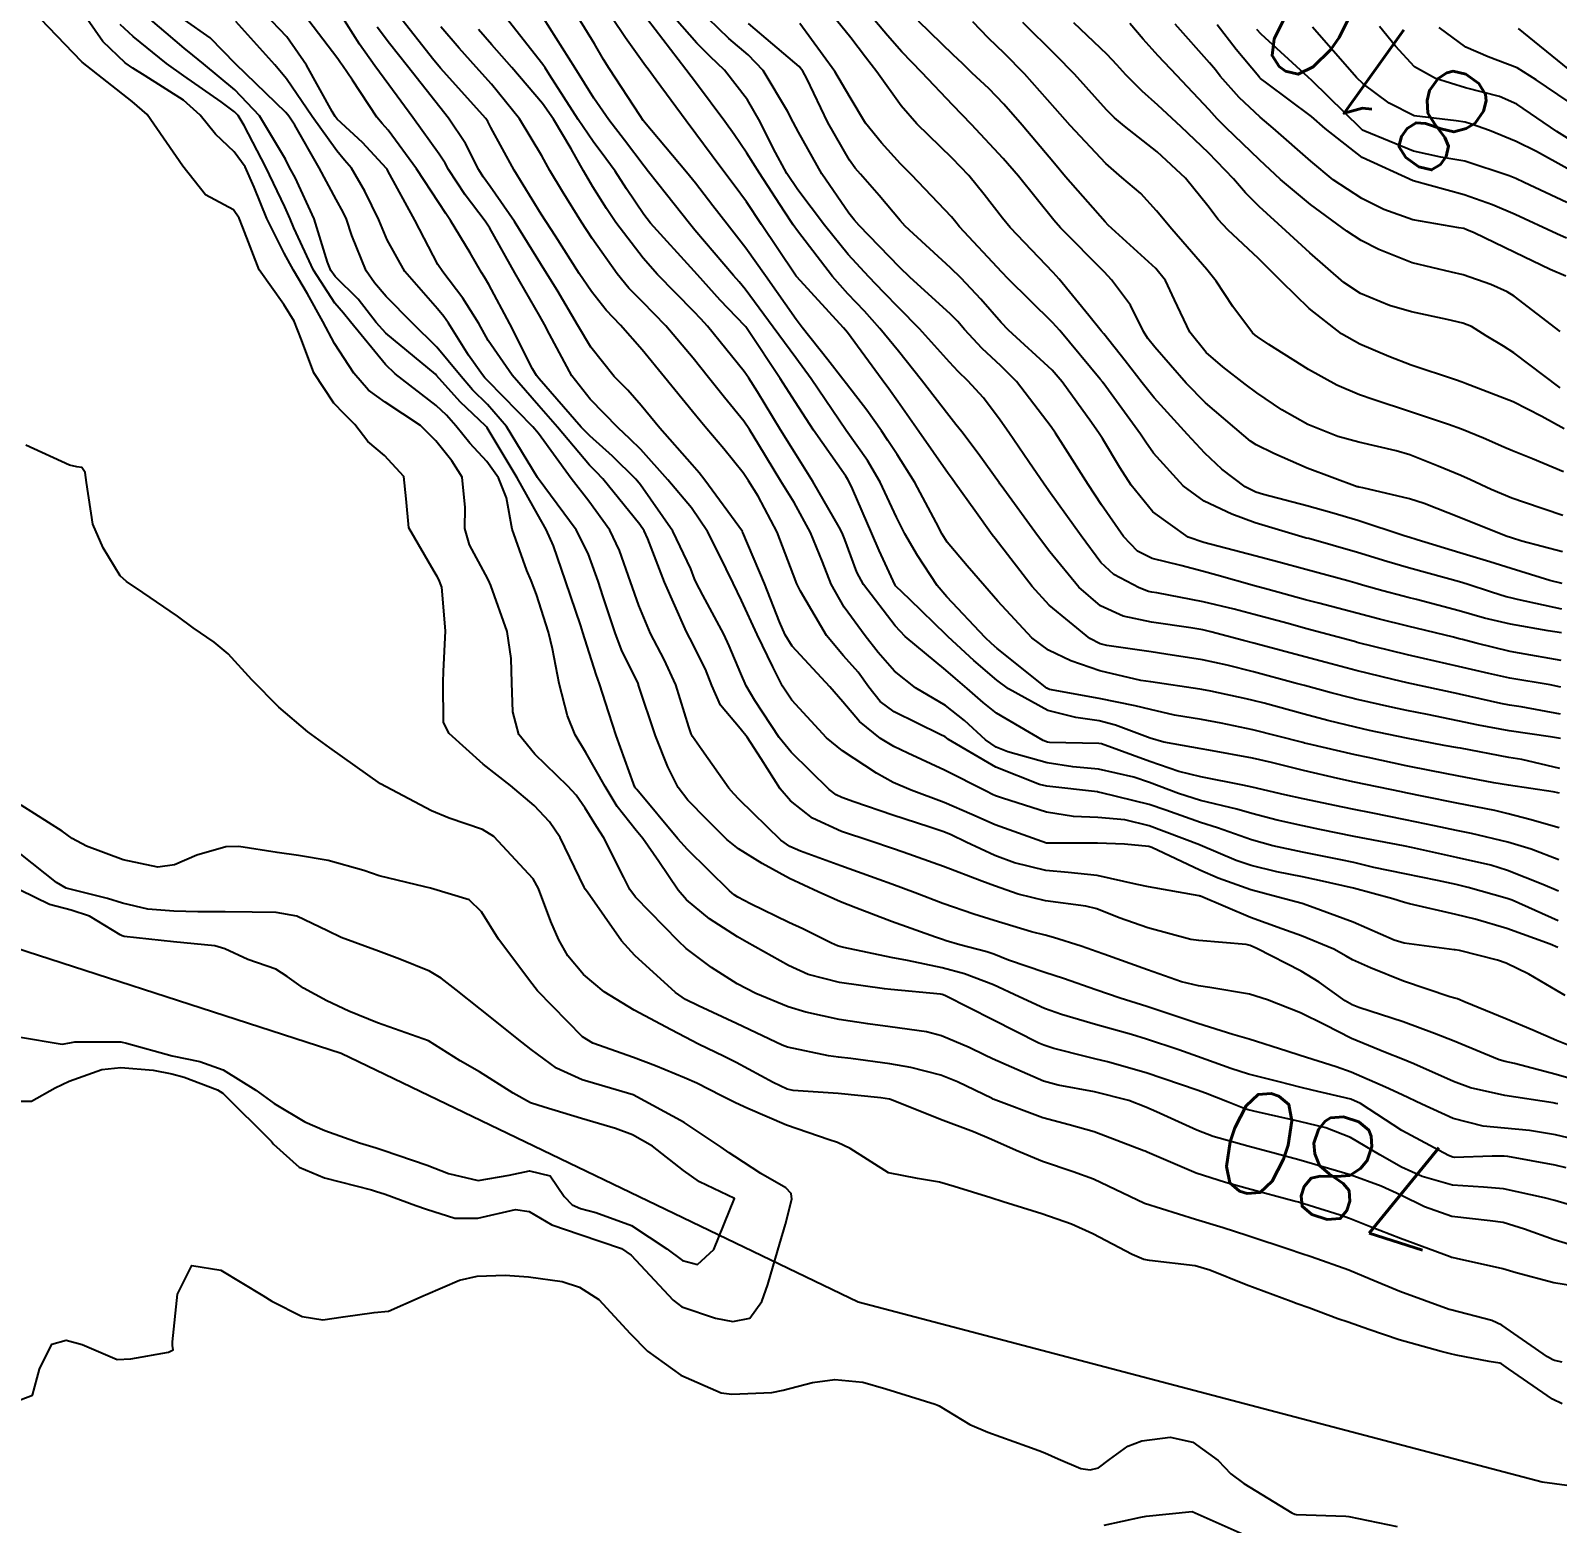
# Model space of a CAD drawing. Header units: metres. Extents: x 307586 to 320046, y 7427249 to 7434250.
# Drawn here: x 319261.7 to 319321.3, y 7429033.7 to 7429091.9 of the extents above; entities that cross this region are included whole.
import ezdxf
from ezdxf.enums import TextEntityAlignment as Align

# ---------------------------------------------------------------- set-up
doc = ezdxf.new("R2010")
doc.units = ezdxf.units.M
doc.header["$MEASUREMENT"] = 0
for name, color, linetype in [('Cotas', 45, 'Continuous'), ('Curvas de Nivel 1m', 11, 'Continuous'), ('Curvas de Nivel 5m', 15, 'Continuous'), ('Hidrografia', 140, 'Continuous')]:
    doc.layers.add(name, color=color, linetype=linetype)
doc.styles.add('Style-STANDARD', font='STANDARD.shx')

msp = doc.modelspace()

# ---------------------------------------------------------------- linework, layer by layer
at = {"layer": 'Curvas de Nivel 1m', "flags": 128}
for points, elevation in [([(319322.197, 7429042.894), (319321.139, 7429043.063), (319319.675, 7429043.455), (319319.147, 7429043.602), (319317.344, 7429044.017), (319317.181, 7429044.048), (319317.153, 7429044.054), (319317.1, 7429044.074), (319315.16, 7429044.785), (319313.955, 7429045.262), (319313.168, 7429045.574), (319312.807, 7429045.703), (319311.6, 7429046.084), (319311.175, 7429046.205), (319311.016, 7429046.251), (319309.182, 7429046.747), (319308.328, 7429046.981), (319307.191, 7429047.344), (319305.277, 7429048.159), (319305.203, 7429048.194), (319305.15, 7429048.214), (319303.211, 7429048.952), (319302.238, 7429049.224), (319301.212, 7429049.499), (319299.266, 7429050.23), (319299.223, 7429050.247), (319297.882, 7429050.903), (319297.232, 7429051.156), (319296.052, 7429051.455), (319295.236, 7429051.608), (319293.717, 7429051.816), (319293.239, 7429051.86), (319292.844, 7429051.911), (319291.242, 7429052.257), (319291.038, 7429052.332), (319289.255, 7429053.171), (319287.772, 7429053.866), (319287.269, 7429054.117), (319286.878, 7429054.384), (319285.287, 7429055.835), (319284.763, 7429056.405), (319283.437, 7429058.294), (319283.357, 7429058.42), (319283.314, 7429058.495), (319282.379, 7429060.434), (319281.954, 7429061.049), (319281.355, 7429061.682), (319280.444, 7429062.459), (319279.375, 7429063.294), (319278.041, 7429064.49), (319277.826, 7429064.923), (319277.814, 7429066.494), (319277.83, 7429066.907), (319277.9, 7429068.493), (319277.763, 7429070.191), (319277.637, 7429070.497), (319277.579, 7429070.614), (319277.466, 7429070.803), (319276.475, 7429072.51), (319276.367, 7429073.644), (319276.275, 7429074.512), (319275.521, 7429075.326), (319274.875, 7429075.879), (319274.369, 7429076.537), (319273.952, 7429076.959), (319273.541, 7429077.377), (319272.77, 7429078.558), (319272.288, 7429079.847), (319271.999, 7429080.566), (319271.589, 7429081.218), (319270.629, 7429082.58), (319269.991, 7429084.223), (319269.856, 7429084.588), (319269.636, 7429084.912), (319268.533, 7429085.498), (319267.653, 7429086.62), (319266.269, 7429088.634), (319265.68, 7429089.138), (319263.731, 7429090.67), (319263.719, 7429090.686), (319263.703, 7429090.7), (319261.79, 7429092.689)], 779), ([(319321.617, 7429047.543), (319321.198, 7429047.646), (319319.349, 7429047.989), (319319.203, 7429048.003), (319318.736, 7429047.997), (319317.27, 7429047.951), (319317.202, 7429047.958), (319317.03, 7429048.022), (319315.213, 7429049.008), (319313.602, 7429050.056), (319313.225, 7429050.221), (319311.718, 7429050.573), (319311.229, 7429050.695), (319310.423, 7429050.907), (319309.234, 7429051.199), (319308.536, 7429051.421), (319307.24, 7429051.889), (319306.506, 7429052.147), (319305.249, 7429052.572), (319304.671, 7429052.746), (319303.257, 7429053.143), (319301.934, 7429053.529), (319301.266, 7429053.768), (319300.282, 7429054.22), (319299.277, 7429054.682), (319298.144, 7429055.11), (319297.284, 7429055.35), (319295.926, 7429055.634), (319295.288, 7429055.754), (319293.446, 7429056.144), (319293.292, 7429056.174), (319293.194, 7429056.203), (319292.964, 7429056.305), (319291.839, 7429056.863), (319291.301, 7429057.121), (319289.807, 7429057.846), (319289.31, 7429058.103), (319289.161, 7429058.202), (319288.977, 7429058.355), (319287.337, 7429059.968), (319286.967, 7429060.384), (319285.362, 7429062.299), (319285.319, 7429062.357), (319285.292, 7429062.401), (319285.234, 7429062.533), (319284.561, 7429064.412), (319284.275, 7429065.29), (319283.914, 7429066.422), (319283.785, 7429066.793), (319283.428, 7429067.892), (319283.26, 7429068.432), (319283.176, 7429068.693), (319282.584, 7429070.439), (319282.112, 7429071.808), (319281.824, 7429072.447), (319281.492, 7429073.043), (319280.692, 7429074.458), (319279.532, 7429076.408), (319279.507, 7429076.445), (319279.478, 7429076.471), (319278.475, 7429077.419), (319277.552, 7429078.453), (319277.51, 7429078.5), (319275.577, 7429080.1), (319275.202, 7429080.526), (319274.491, 7429081.436), (319273.601, 7429082.316), (319273.424, 7429082.552), (319273.293, 7429082.868), (319272.779, 7429084.559), (319272.035, 7429086.18), (319271.821, 7429086.568), (319271.656, 7429086.893), (319270.64, 7429088.58), (319269.688, 7429089.599), (319268.456, 7429090.609), (319268.043, 7429090.952), (319267.709, 7429091.224), (319266.039, 7429092.637)], 782), ([(319321.92, 7429048.669), (319321.212, 7429048.838), (319320.187, 7429049.007), (319319.214, 7429049.095), (319318.383, 7429049.171), (319317.217, 7429049.465), (319315.989, 7429050.032), (319315.227, 7429050.401), (319314.578, 7429050.697), (319313.235, 7429051.28), (319312.654, 7429051.486), (319311.241, 7429051.925), (319310.721, 7429052.095), (319309.25, 7429052.567), (319308.623, 7429052.749), (319307.259, 7429053.18), (319305.734, 7429053.687), (319305.268, 7429053.835), (319304.222, 7429054.171), (319303.276, 7429054.491), (319302.008, 7429054.926), (319301.282, 7429055.166), (319299.862, 7429055.649), (319299.289, 7429055.883), (319299.027, 7429055.971), (319297.969, 7429056.25), (319297.433, 7429056.396), (319297.295, 7429056.447), (319297.016, 7429056.543), (319295.302, 7429057.156), (319293.909, 7429057.692), (319293.309, 7429057.925), (319293.047, 7429058.041), (319292.439, 7429058.313), (319291.32, 7429058.832), (319290.253, 7429059.417), (319289.337, 7429059.987), (319288.883, 7429060.357), (319288.108, 7429061.126), (319287.358, 7429061.883), (319286.983, 7429062.384), (319286.58, 7429063.183), (319286.097, 7429064.393), (319285.438, 7429066.375), (319285.427, 7429066.4), (319285.413, 7429066.433), (319284.774, 7429067.758), (319284.526, 7429068.414), (319284.059, 7429069.816), (319283.853, 7429070.424), (319283.753, 7429070.713), (319283.474, 7429071.514), (319283.005, 7429072.435), (319281.513, 7429074.436), (319281.492, 7429074.472), (319280.286, 7429076.462), (319279.541, 7429077.318), (319278.957, 7429077.889), (319278.45, 7429078.487), (319277.569, 7429079.554), (319276.596, 7429080.51), (319275.593, 7429081.536), (319275.137, 7429082.066), (319274.803, 7429082.532), (319274.254, 7429083.91), (319274.039, 7429084.544), (319273.91, 7429084.82), (319273.641, 7429085.324), (319272.977, 7429086.557), (319272.018, 7429088.218), (319271.792, 7429088.569), (319271.675, 7429088.716), (319269.721, 7429090.59), (319269.703, 7429090.604), (319268.725, 7429091.617), (319267.72, 7429092.328)], 783), ([(319321.294, 7429050.04), (319321.224, 7429050.059), (319321.111, 7429050.084), (319319.227, 7429050.364), (319317.892, 7429050.672), (319317.232, 7429050.91), (319315.676, 7429051.598), (319315.24, 7429051.786), (319314.578, 7429052.047), (319313.251, 7429052.596), (319312.207, 7429053.128), (319311.265, 7429053.588), (319309.977, 7429054.103), (319309.275, 7429054.315), (319307.725, 7429054.581), (319307.278, 7429054.643), (319306.62, 7429054.806), (319305.284, 7429055.269), (319303.583, 7429055.884), (319303.291, 7429055.986), (319303.146, 7429056.037), (319302.701, 7429056.189), (319301.625, 7429056.532), (319301.297, 7429056.617), (319300.758, 7429056.755), (319299.303, 7429057.198), (319298.51, 7429057.447), (319297.309, 7429057.863), (319296.222, 7429058.271), (319295.318, 7429058.608), (319294.812, 7429058.793), (319293.328, 7429059.33), (319291.755, 7429059.905), (319291.339, 7429060.085), (319290.983, 7429060.334), (319289.359, 7429061.92), (319289.145, 7429062.137), (319288.951, 7429062.356), (319287.9, 7429063.857), (319287.536, 7429064.378), (319287.487, 7429064.472), (319287.397, 7429064.749), (319286.891, 7429066.385), (319286.432, 7429067.381), (319285.906, 7429068.395), (319285.449, 7429069.479), (319285.12, 7429070.405), (319284.695, 7429071.632), (319284.312, 7429072.418), (319283.5, 7429073.551), (319282.804, 7429074.437), (319281.53, 7429076.19), (319281.314, 7429076.452), (319279.551, 7429078.243), (319279.437, 7429078.357), (319279.34, 7429078.473), (319278.805, 7429079.241), (319278.013, 7429080.494), (319277.841, 7429080.751), (319277.588, 7429081.052), (319276.315, 7429082.513), (319275.621, 7429083.742), (319275.299, 7429084.525), (319274.759, 7429085.648), (319274.229, 7429086.541), (319273.968, 7429086.857), (319273.66, 7429087.214), (319272.706, 7429088.56), (319271.695, 7429090.018), (319271.243, 7429090.575), (319269.72, 7429092.266)], 784), ([(319322.681, 7429051.948), (319321.251, 7429052.52), (319320.322, 7429052.914), (319319.263, 7429053.359), (319317.683, 7429054.014), (319317.39, 7429054.134), (319317.274, 7429054.166), (319317.086, 7429054.211), (319315.281, 7429054.824), (319313.987, 7429055.352), (319313.289, 7429055.666), (319313.036, 7429055.809), (319312.556, 7429056.071), (319311.301, 7429056.601), (319310.535, 7429056.867), (319309.311, 7429057.312), (319307.353, 7429058.14), (319307.33, 7429058.147), (319307.308, 7429058.156), (319305.326, 7429058.506), (319304.891, 7429058.601), (319303.331, 7429058.949), (319302.194, 7429059.065), (319301.327, 7429059.15), (319300.104, 7429059.45), (319299.335, 7429059.734), (319298.21, 7429060.247), (319297.624, 7429060.534), (319297.347, 7429060.658), (319296.764, 7429060.851), (319295.353, 7429061.297), (319293.83, 7429061.823), (319293.36, 7429061.987), (319293.147, 7429062.09), (319292.871, 7429062.307), (319291.384, 7429063.755), (319290.924, 7429064.335), (319289.975, 7429065.777), (319289.633, 7429066.348), (319289.418, 7429066.823), (319288.973, 7429067.902), (319288.755, 7429068.36), (319287.94, 7429069.889), (319287.68, 7429070.377), (319287.613, 7429070.527), (319287.468, 7429070.915), (319286.775, 7429072.387), (319285.51, 7429074.183), (319285.322, 7429074.403), (319284.415, 7429075.31), (319283.53, 7429076.094), (319283.199, 7429076.433), (319281.552, 7429078.326), (319281.454, 7429078.451), (319281.29, 7429078.719), (319280.415, 7429080.462), (319279.598, 7429081.996), (319279.422, 7429082.294), (319279.308, 7429082.474), (319278.859, 7429083.236), (319278.101, 7429084.493), (319277.914, 7429084.774), (319277.64, 7429085.187), (319276.773, 7429086.509), (319275.668, 7429088.021), (319275.436, 7429088.288), (319275.225, 7429088.527), (319274.269, 7429089.967), (319273.879, 7429090.547), (319273.807, 7429090.651), (319273.705, 7429090.802), (319272.365, 7429092.564)], 786), ([(319321.586, 7429054.275), (319321.278, 7429054.452), (319320.165, 7429055.101), (319319.288, 7429055.531), (319318.947, 7429055.653), (319317.457, 7429056.018), (319317.293, 7429056.05), (319317.259, 7429056.055), (319315.297, 7429056.307), (319314.918, 7429056.425), (319313.309, 7429057.135), (319311.655, 7429057.747), (319311.319, 7429057.856), (319310.387, 7429058.099), (319309.326, 7429058.385), (319308.044, 7429058.843), (319307.333, 7429059.156), (319305.463, 7429060.038), (319305.342, 7429060.076), (319304.393, 7429060.17), (319303.343, 7429060.217), (319301.343, 7429060.21), (319299.35, 7429060.92), (319298.435, 7429061.325), (319297.358, 7429061.802), (319296.071, 7429062.273), (319295.367, 7429062.574), (319294.717, 7429062.946), (319293.385, 7429063.81), (319292.772, 7429064.316), (319291.408, 7429065.794), (319291.051, 7429066.334), (319290.666, 7429067.092), (319290.062, 7429068.344), (319289.453, 7429069.682), (319289.128, 7429070.355), (319288.584, 7429071.473), (319288.124, 7429072.37), (319287.497, 7429073.288), (319286.573, 7429074.389), (319285.525, 7429075.564), (319285.098, 7429075.976), (319284.642, 7429076.413), (319284.092, 7429076.976), (319283.544, 7429077.532), (319282.835, 7429078.437), (319281.964, 7429080.059), (319281.766, 7429080.448), (319281.586, 7429080.772), (319280.606, 7429082.46), (319279.629, 7429084.198), (319279.448, 7429084.473), (319278.664, 7429085.506), (319278.025, 7429086.494), (319277.888, 7429086.729), (319277.659, 7429087.08), (319276.627, 7429088.51), (319275.692, 7429089.795), (319275.144, 7429090.528), (319274.546, 7429091.373), (319273.81, 7429092.549)], 787), ([(319321.311, 7429057.18), (319319.512, 7429057.988), (319319.324, 7429058.056), (319317.801, 7429058.486), (319317.329, 7429058.601), (319316.603, 7429058.755), (319315.333, 7429059.01), (319314.122, 7429059.266), (319313.337, 7429059.453), (319312.833, 7429059.563), (319311.341, 7429059.858), (319310.176, 7429060.102), (319309.345, 7429060.34), (319308.026, 7429060.806), (319307.352, 7429061.023), (319306.007, 7429061.503), (319305.359, 7429061.72), (319303.492, 7429062.179), (319303.363, 7429062.206), (319303.333, 7429062.211), (319301.366, 7429062.436), (319301.082, 7429062.498), (319299.377, 7429063.169), (319297.524, 7429064.258), (319297.448, 7429064.314), (319297.394, 7429064.358), (319297.204, 7429064.453), (319295.404, 7429065.34), (319294.861, 7429065.742), (319294.42, 7429066.295), (319293.996, 7429066.878), (319293.425, 7429067.523), (319292.772, 7429068.317), (319291.749, 7429070.037), (319291.606, 7429070.329), (319291.467, 7429070.708), (319290.845, 7429072.336), (319290.101, 7429073.747), (319289.729, 7429074.348), (319289.516, 7429074.656), (319288.756, 7429075.592), (319288.093, 7429076.372), (319287.839, 7429076.679), (319287.54, 7429077.044), (319286.44, 7429078.391), (319285.569, 7429079.454), (319284.728, 7429080.413), (319284.172, 7429081.004), (319283.596, 7429081.725), (319283.121, 7429082.435), (319282.187, 7429083.882), (319281.825, 7429084.448), (319281.636, 7429084.747), (319280.579, 7429086.461), (319279.67, 7429088.131), (319279.556, 7429088.356), (319279.474, 7429088.473), (319277.702, 7429090.442), (319277.654, 7429090.5), (319277.451, 7429090.757), (319276.057, 7429092.517)], 789), ([(319321.351, 7429060.814), (319320.204, 7429061.132), (319319.357, 7429061.352), (319318.839, 7429061.479), (319317.36, 7429061.77), (319316.073, 7429062.033), (319315.365, 7429062.176), (319315.193, 7429062.214), (319313.371, 7429062.591), (319312.71, 7429062.733), (319311.377, 7429063.041), (319310.132, 7429063.352), (319309.384, 7429063.524), (319307.681, 7429063.844), (319307.389, 7429063.895), (319305.932, 7429064.155), (319305.394, 7429064.306), (319304.039, 7429064.82), (319303.401, 7429064.986), (319302.492, 7429065.109), (319301.405, 7429065.38), (319299.872, 7429066.225), (319299.416, 7429066.568), (319298.512, 7429067.332), (319297.511, 7429068.259), (319297.434, 7429068.331), (319296.013, 7429069.716), (319295.462, 7429070.249), (319295.443, 7429070.28), (319294.819, 7429071.632), (319294.536, 7429072.294), (319293.781, 7429074.033), (319293.655, 7429074.308), (319293.604, 7429074.399), (319293.515, 7429074.524), (319292.259, 7429076.323), (319291.544, 7429077.422), (319290.962, 7429078.336), (319289.693, 7429080.237), (319289.614, 7429080.35), (319289.583, 7429080.387), (319288.622, 7429081.394), (319287.732, 7429082.378), (319287.605, 7429082.522), (319285.896, 7429084.397), (319285.636, 7429084.727), (319284.969, 7429085.733), (319284.525, 7429086.417), (319284.158, 7429086.922), (319283.664, 7429087.574), (319283.081, 7429088.436), (319281.965, 7429090.181), (319281.793, 7429090.449), (319281.704, 7429090.583), (319280.223, 7429092.465)], 792), ([(319321.366, 7429062.155), (319321.122, 7429062.217), (319319.37, 7429062.471), (319318.8, 7429062.57), (319317.375, 7429062.841), (319316.375, 7429063.033), (319315.381, 7429063.231), (319313.894, 7429063.547), (319313.387, 7429063.66), (319311.549, 7429064.088), (319311.419, 7429064.116), (319311.393, 7429064.126), (319311.35, 7429064.134), (319309.398, 7429064.63), (319308.165, 7429064.893), (319307.402, 7429065.03), (319306.345, 7429065.209), (319305.406, 7429065.42), (319304.811, 7429065.573), (319303.41, 7429065.851), (319301.462, 7429066.21), (319301.413, 7429066.231), (319301.362, 7429066.262), (319299.429, 7429067.809), (319299.2, 7429068.003), (319298.956, 7429068.237), (319297.456, 7429069.822), (319297.085, 7429070.264), (319296.316, 7429071.43), (319295.816, 7429072.277), (319295.493, 7429072.927), (319294.865, 7429074.29), (319294.367, 7429075.143), (319293.533, 7429076.31), (319292.162, 7429078.324), (319291.565, 7429079.14), (319290.684, 7429080.339), (319289.598, 7429081.815), (319289.354, 7429082.107), (319289.132, 7429082.357), (319287.629, 7429084.126), (319287.421, 7429084.382), (319286.528, 7429085.508), (319285.826, 7429086.398), (319285.655, 7429086.623), (319284.886, 7429087.633), (319284.268, 7429088.421), (319283.686, 7429089.27), (319282.962, 7429090.437), (319281.722, 7429092.385)], 793), ([(319321.38, 7429063.12), (319319.9, 7429063.47), (319319.386, 7429063.558), (319317.499, 7429063.911), (319317.392, 7429063.931), (319316.87, 7429064.025), (319315.396, 7429064.307), (319313.957, 7429064.612), (319313.4, 7429064.739), (319312.324, 7429065.002), (319311.404, 7429065.244), (319309.846, 7429065.669), (319309.41, 7429065.777), (319309.136, 7429065.84), (319307.754, 7429066.135), (319307.414, 7429066.206), (319307.333, 7429066.222), (319305.418, 7429066.501), (319305.024, 7429066.561), (319303.424, 7429066.935), (319302.297, 7429067.328), (319301.428, 7429067.738), (319300.779, 7429068.217), (319299.454, 7429069.653), (319298.94, 7429070.238), (319298.25, 7429071.028), (319297.48, 7429071.953), (319297.277, 7429072.262), (319297.04, 7429072.714), (319296.208, 7429074.273), (319295.524, 7429075.371), (319295.162, 7429075.919), (319294.918, 7429076.289), (319294.345, 7429077.102), (319293.551, 7429078.131), (319293.407, 7429078.311), (319292.823, 7429079.058), (319291.819, 7429080.328), (319291.586, 7429080.643), (319290.391, 7429082.342), (319289.619, 7429083.419), (319288.892, 7429084.361), (319288.336, 7429085.066), (319287.649, 7429085.954), (319287.302, 7429086.384), (319285.672, 7429088.333), (319285.642, 7429088.37), (319285.619, 7429088.401), (319285.493, 7429088.585), (319284.286, 7429090.421), (319284.06, 7429090.778), (319283.712, 7429091.385), (319283.061, 7429092.437)], 794), ([(319321.406, 7429065.248), (319319.869, 7429065.524), (319319.409, 7429065.591), (319319.072, 7429065.657), (319317.461, 7429066.019), (319317.413, 7429066.03), (319315.419, 7429066.47), (319314.873, 7429066.596), (319313.426, 7429066.948), (319312.257, 7429067.256), (319311.434, 7429067.473), (319309.575, 7429067.974), (319309.441, 7429068.008), (319309.036, 7429068.116), (319307.763, 7429068.452), (319307.447, 7429068.526), (319306.982, 7429068.611), (319305.45, 7429068.832), (319304.336, 7429069.061), (319303.456, 7429069.464), (319302.61, 7429070.199), (319301.477, 7429071.57), (319300.999, 7429072.215), (319299.586, 7429074.156), (319299.529, 7429074.23), (319299.513, 7429074.256), (319298.686, 7429075.404), (319298.041, 7429076.252), (319297.818, 7429076.536), (319297.539, 7429076.889), (319296.476, 7429078.271), (319295.57, 7429079.399), (319294.844, 7429080.291), (319294.252, 7429080.963), (319293.596, 7429081.643), (319293, 7429082.316), (319291.629, 7429084.093), (319291.465, 7429084.332), (319291.114, 7429084.859), (319290.149, 7429086.345), (319289.661, 7429087.125), (319289.168, 7429087.858), (319288.798, 7429088.363), (319287.695, 7429089.842), (319287.283, 7429090.384), (319285.781, 7429092.341)], 796), ([(319321.418, 7429066.3), (319321.003, 7429066.39), (319319.423, 7429066.65), (319318.602, 7429066.826), (319317.429, 7429067.103), (319316.052, 7429067.415), (319315.436, 7429067.56), (319313.47, 7429068.042), (319313.443, 7429068.048), (319313.362, 7429068.071), (319311.448, 7429068.59), (319310.773, 7429068.774), (319309.453, 7429069.124), (319308.67, 7429069.337), (319307.458, 7429069.63), (319305.649, 7429069.97), (319305.461, 7429069.998), (319305.33, 7429070.031), (319304.969, 7429070.167), (319303.975, 7429070.69), (319303.473, 7429071.152), (319302.701, 7429072.198), (319301.508, 7429073.859), (319301.259, 7429074.213), (319300.654, 7429075.086), (319299.877, 7429076.227), (319299.54, 7429076.713), (319298.891, 7429077.578), (319298.282, 7429078.249), (319297.909, 7429078.606), (319297.564, 7429078.975), (319296.392, 7429080.272), (319295.591, 7429081.088), (319295.002, 7429081.694), (319294.415, 7429082.298), (319293.616, 7429083.171), (319292.682, 7429084.32), (319291.647, 7429085.691), (319291.217, 7429086.334), (319290.684, 7429087.319), (319290.173, 7429088.345), (319289.686, 7429089.208), (319288.793, 7429090.364), (319288.233, 7429090.897), (319287.713, 7429091.416), (319286.854, 7429092.389)], 797), ([(319321.433, 7429067.334), (319319.803, 7429067.621), (319319.438, 7429067.689), (319318.114, 7429068.01), (319317.575, 7429068.149), (319317.445, 7429068.184), (319317.226, 7429068.241), (319315.449, 7429068.669), (319314.343, 7429068.948), (319313.454, 7429069.183), (319311.97, 7429069.573), (319311.459, 7429069.708), (319309.993, 7429070.105), (319309.464, 7429070.25), (319308.001, 7429070.665), (319307.47, 7429070.809), (319306.585, 7429071.036), (319305.474, 7429071.311), (319304.905, 7429071.596), (319304.357, 7429072.177), (319303.501, 7429073.408), (319302.974, 7429074.195), (319301.996, 7429075.738), (319301.697, 7429076.208), (319301.536, 7429076.447), (319300.18, 7429078.224), (319299.569, 7429078.835), (319298.834, 7429079.503), (319298.145, 7429080.252), (319297.885, 7429080.555), (319297.589, 7429080.853), (319296.033, 7429082.276), (319295.609, 7429082.676), (319294.04, 7429084.304), (319293.846, 7429084.518), (319293.638, 7429084.781), (319292.581, 7429086.321), (319291.669, 7429087.938), (319291.47, 7429088.332), (319291.25, 7429088.764), (319290.299, 7429090.344), (319289.709, 7429090.957), (319288.95, 7429091.596), (319288.145, 7429092.374)], 798), ([(319321.467, 7429070.337), (319320.99, 7429070.452), (319319.472, 7429070.922), (319318.651, 7429071.179), (319317.478, 7429071.531), (319315.804, 7429072.037), (319315.484, 7429072.141), (319315.337, 7429072.19), (319313.494, 7429072.803), (319312.476, 7429073.102), (319311.502, 7429073.363), (319309.81, 7429073.805), (319309.51, 7429073.907), (319309.094, 7429074.116), (319308.185, 7429074.795), (319307.526, 7429075.422), (319306.849, 7429076.147), (319305.554, 7429077.578), (319305.077, 7429078.167), (319304.422, 7429079.028), (319303.582, 7429080.073), (319303.488, 7429080.191), (319302.995, 7429080.79), (319301.842, 7429082.208), (319301.607, 7429082.473), (319299.936, 7429084.227), (319299.636, 7429084.585), (319298.917, 7429085.513), (319298.317, 7429086.25), (319297.663, 7429086.934), (319296.285, 7429088.274), (319295.683, 7429088.97), (319294.728, 7429090.295), (319294.282, 7429090.875), (319293.716, 7429091.623), (319293.16, 7429092.316)], 801), ([(319321.479, 7429071.574), (319319.896, 7429071.986), (319319.485, 7429072.12), (319319.288, 7429072.19), (319317.496, 7429072.9), (319316.081, 7429073.457), (319315.507, 7429073.642), (319313.686, 7429074.067), (319313.54, 7429074.097), (319313.513, 7429074.106), (319313.468, 7429074.116), (319311.52, 7429074.836), (319310.215, 7429075.414), (319309.529, 7429075.748), (319309.312, 7429075.895), (319309.047, 7429076.117), (319307.552, 7429077.391), (319306.792, 7429078.148), (319305.577, 7429079.553), (319305.306, 7429079.89), (319305.14, 7429080.167), (319304.62, 7429081.202), (319303.889, 7429082.186), (319303.607, 7429082.477), (319301.901, 7429084.207), (319301.636, 7429084.508), (319300.256, 7429086.224), (319299.663, 7429086.92), (319298.429, 7429088.249), (319298.056, 7429088.624), (319297.69, 7429089), (319296.49, 7429090.272), (319295.711, 7429091.078), (319295.142, 7429091.714), (319294.658, 7429092.296)], 802), ([(319321.498, 7429072.995), (319319.996, 7429073.495), (319319.508, 7429073.664), (319318.694, 7429074.002), (319317.885, 7429074.383), (319317.518, 7429074.549), (319316.633, 7429074.918), (319315.526, 7429075.357), (319314.993, 7429075.513), (319313.531, 7429075.858), (319312.718, 7429076.078), (319311.54, 7429076.541), (319310.534, 7429077.114), (319309.558, 7429077.777), (319309.101, 7429078.117), (319308.233, 7429078.793), (319307.575, 7429079.351), (319306.94, 7429080.146), (319306.338, 7429081.41), (319305.987, 7429082.156), (319305.61, 7429082.623), (319303.892, 7429084.186), (319303.756, 7429084.31), (319303.635, 7429084.44), (319302.096, 7429086.206), (319301.661, 7429086.72), (319300.398, 7429088.223), (319299.691, 7429089.032), (319299.1, 7429089.642), (319298.452, 7429090.249), (319298.068, 7429090.616), (319297.71, 7429090.966), (319296.361, 7429092.274)], 803), ([(319321.52, 7429074.695), (319320.305, 7429075.202), (319319.528, 7429075.51), (319319.189, 7429075.655), (319318.4, 7429076.007), (319317.538, 7429076.354), (319317.029, 7429076.537), (319315.548, 7429077.039), (319314.098, 7429077.519), (319313.557, 7429077.699), (319312.673, 7429078.079), (319311.569, 7429078.681), (319310.021, 7429079.664), (319309.581, 7429079.957), (319309.492, 7429080.022), (319309.389, 7429080.113), (319308.618, 7429081.15), (319307.97, 7429082.134), (319307.61, 7429082.584), (319306.234, 7429084.154), (319305.64, 7429084.877), (319305.028, 7429085.551), (319304.282, 7429086.181), (319303.661, 7429086.726), (319302.276, 7429088.204), (319301.69, 7429088.873), (319300.491, 7429090.222), (319299.711, 7429091.006), (319299.086, 7429091.609), (319298.47, 7429092.249)], 804), ([(319321.39, 7429077.972), (319319.576, 7429079.335), (319319.175, 7429079.593), (319318.496, 7429080.006), (319317.929, 7429080.358), (319317.588, 7429080.499), (319316.978, 7429080.637), (319315.592, 7429080.935), (319314.727, 7429081.185), (319313.599, 7429081.649), (319312.948, 7429082.077), (319311.62, 7429083.237), (319310.684, 7429084.099), (319309.642, 7429085.048), (319309.113, 7429085.583), (319308.647, 7429086.125), (319307.668, 7429087.139), (319306.606, 7429088.151), (319305.691, 7429088.996), (319305.077, 7429089.549), (319304.442, 7429090.179), (319304.091, 7429090.568), (319303.711, 7429090.979), (319302.422, 7429092.203)], 806), ([(319322.268, 7429045.954), (319321.177, 7429046.268), (319320.776, 7429046.377), (319319.184, 7429046.725), (319318.4, 7429046.787), (319317.186, 7429046.874), (319316.01, 7429047.212), (319315.196, 7429047.572), (319314.355, 7429048.048), (319313.21, 7429048.728), (319312.241, 7429049.103), (319311.216, 7429049.35), (319309.607, 7429049.718), (319309.22, 7429049.81), (319308.992, 7429049.885), (319308.408, 7429050.122), (319307.546, 7429050.455), (319307.227, 7429050.575), (319306.572, 7429050.804), (319305.234, 7429051.251), (319303.733, 7429051.68), (319303.239, 7429051.804), (319302.929, 7429051.874), (319301.634, 7429052.204), (319301.245, 7429052.327), (319301.045, 7429052.413), (319299.259, 7429053.32), (319297.41, 7429054.258), (319297.314, 7429054.3), (319297.273, 7429054.311), (319297.213, 7429054.321), (319295.275, 7429054.497), (319295.035, 7429054.523), (319293.278, 7429054.781), (319292.056, 7429055.094), (319291.284, 7429055.436), (319289.662, 7429056.346), (319289.295, 7429056.559), (319288.2, 7429057.265), (319287.309, 7429057.998), (319286.975, 7429058.383), (319286.229, 7429059.491), (319285.599, 7429060.397), (319285.346, 7429060.711), (319284.593, 7429061.645), (319284.129, 7429062.419), (319283.383, 7429063.743), (319282.959, 7429064.434), (319282.658, 7429065.18), (319282.336, 7429066.441), (319282.079, 7429067.79), (319281.917, 7429068.445), (319281.455, 7429069.906), (319281.248, 7429070.452), (319281.072, 7429070.849), (319280.507, 7429072.46), (319280.277, 7429073.686), (319279.968, 7429074.465), (319279.519, 7429075.1), (319278.856, 7429075.81), (319278.301, 7429076.488), (319277.943, 7429076.9), (319277.541, 7429077.276), (319275.944, 7429078.516), (319275.558, 7429078.88), (319274.2, 7429080.541), (319273.919, 7429080.878), (319273.59, 7429081.274), (319272.756, 7429082.558), (319271.985, 7429084.209), (319271.841, 7429084.568), (319271.638, 7429085.037), (319270.897, 7429086.578), (319270.047, 7429088.208), (319269.818, 7429088.589), (319269.675, 7429088.742), (319269.153, 7429089.125), (319267.696, 7429090.137), (319267.014, 7429090.627), (319265.713, 7429091.669), (319265.216, 7429092.146)], 781), ([(319321.295, 7429056.142), (319321.001, 7429056.27), (319319.306, 7429056.885), (319318.071, 7429057.25), (319317.314, 7429057.43), (319315.512, 7429057.846), (319315.321, 7429057.898), (319314.858, 7429058.045), (319313.327, 7429058.459), (319312.006, 7429058.756), (319311.331, 7429058.893), (319310.336, 7429059.097), (319309.335, 7429059.336), (319308.755, 7429059.537), (319307.343, 7429060.131), (319307.32, 7429060.14), (319305.35, 7429060.881), (319304.407, 7429061.115), (319303.353, 7429061.207), (319302.404, 7429061.245), (319301.355, 7429061.416), (319299.628, 7429061.96), (319299.361, 7429062.059), (319299.242, 7429062.112), (319298.999, 7429062.235), (319297.375, 7429063.063), (319295.941, 7429063.718), (319295.388, 7429063.981), (319294.872, 7429064.288), (319294.06, 7429064.96), (319293.407, 7429065.725), (319292.9, 7429066.315), (319291.429, 7429067.89), (319291.148, 7429068.333), (319290.934, 7429068.841), (319290.347, 7429070.341), (319289.503, 7429072.33), (319289.495, 7429072.35), (319289.483, 7429072.369), (319288.015, 7429074.372), (319287.793, 7429074.653), (319287.519, 7429074.969), (319286.268, 7429076.393), (319285.542, 7429077.281), (319285.017, 7429077.878), (319284.486, 7429078.416), (319283.57, 7429079.557), (319283.054, 7429080.435), (319282.264, 7429081.775), (319281.844, 7429082.448), (319281.609, 7429082.827), (319280.594, 7429084.46), (319279.646, 7429085.826), (319279.372, 7429086.196), (319279.206, 7429086.477), (319278.682, 7429087.504), (319278.022, 7429088.495), (319277.679, 7429088.922), (319276.422, 7429090.513), (319275.712, 7429091.406), (319275.231, 7429092.04)], 788), ([(319321.339, 7429059.56), (319320.256, 7429059.981), (319319.346, 7429060.256), (319317.929, 7429060.592), (319317.35, 7429060.711), (319316.492, 7429060.888), (319315.354, 7429061.126), (319314.015, 7429061.395), (319313.358, 7429061.527), (319312.906, 7429061.614), (319311.361, 7429061.939), (319310.649, 7429062.097), (319309.367, 7429062.397), (319309.01, 7429062.474), (319307.373, 7429062.793), (319306.513, 7429063.012), (319305.381, 7429063.397), (319303.501, 7429064.079), (319303.392, 7429064.103), (319301.465, 7429064.136), (319301.392, 7429064.145), (319301.214, 7429064.212), (319299.403, 7429065.277), (319298.872, 7429065.703), (319298.259, 7429066.247), (319297.8, 7429066.637), (319297.42, 7429066.963), (319295.839, 7429068.276), (319295.439, 7429068.684), (319294.211, 7429070.299), (319293.947, 7429070.782), (319293.48, 7429072.056), (319293.372, 7429072.311), (319293.257, 7429072.541), (319292.237, 7429074.323), (319291.524, 7429075.462), (319290.974, 7429076.336), (319290.071, 7429077.821), (319289.742, 7429078.348), (319289.557, 7429078.615), (319288.124, 7429080.372), (319287.869, 7429080.659), (319287.589, 7429080.954), (319286.178, 7429082.394), (319285.612, 7429083.032), (319284.553, 7429084.416), (319284.18, 7429084.963), (319283.647, 7429085.817), (319283.284, 7429086.434), (319282.808, 7429087.292), (319282.12, 7429088.446), (319281.682, 7429089.057), (319280.494, 7429090.462), (319279.712, 7429091.354), (319279.191, 7429091.951)], 791), ([(319321.447, 7429068.411), (319320.924, 7429068.499), (319319.451, 7429068.758), (319318.44, 7429068.992), (319317.455, 7429069.271), (319315.784, 7429069.712), (319315.46, 7429069.793), (319315.262, 7429069.844), (319314.466, 7429070.055), (319313.674, 7429070.276), (319313.466, 7429070.337), (319313.1, 7429070.44), (319311.471, 7429070.886), (319310.409, 7429071.165), (319309.476, 7429071.423), (319308.927, 7429071.568), (319307.481, 7429071.934), (319306.87, 7429072.146), (319305.498, 7429073.133), (319304.657, 7429074.173), (319304.21, 7429074.87), (319303.531, 7429075.995), (319303.409, 7429076.191), (319303.111, 7429076.622), (319301.961, 7429078.206), (319301.567, 7429078.655), (319299.866, 7429080.227), (319299.586, 7429080.514), (319298.781, 7429081.428), (319298.014, 7429082.254), (319297.609, 7429082.646), (319295.841, 7429084.278), (319295.635, 7429084.496), (319294.827, 7429085.475), (319294.097, 7429086.303), (319293.886, 7429086.538), (319293.658, 7429086.848), (319292.817, 7429088.319), (319291.993, 7429090.032), (319291.842, 7429090.329), (319291.705, 7429090.5), (319290.678, 7429091.376), (319289.721, 7429092.188)], 799), ([(319321.386, 7429080.171), (319319.599, 7429081.549), (319319.324, 7429081.718), (319318.682, 7429082.004), (319317.608, 7429082.384), (319317.151, 7429082.483), (319315.615, 7429082.853), (319314.317, 7429083.365), (319313.628, 7429083.722), (319313.067, 7429084.076), (319311.643, 7429085.117), (319310.479, 7429086.102), (319309.664, 7429086.87), (319308.346, 7429088.13), (319308.014, 7429088.463), (319307.69, 7429088.81), (319306.428, 7429090.153), (319305.711, 7429090.918), (319305.121, 7429091.573), (319304.598, 7429092.177)], 807), ([(319321.608, 7429082.329), (319321, 7429082.588), (319319.622, 7429083.253), (319318.03, 7429084.014), (319317.751, 7429084.135), (319317.635, 7429084.18), (319317.441, 7429084.216), (319315.638, 7429084.519), (319314.507, 7429084.923), (319313.646, 7429085.356), (319312.538, 7429086.081), (319311.664, 7429086.818), (319310.198, 7429088.105), (319309.687, 7429088.528), (319308.863, 7429089.291), (319308.13, 7429090.134), (319307.939, 7429090.37), (319307.708, 7429090.642), (319306.374, 7429092.153)], 808), ([(319321.63, 7429083.804), (319321.256, 7429083.974), (319319.64, 7429084.726), (319318.752, 7429085.111), (319317.648, 7429085.502), (319315.653, 7429086.04), (319313.666, 7429086.956), (319312.225, 7429088.085), (319311.688, 7429088.556), (319309.948, 7429089.859), (319309.702, 7429090.038), (319309.663, 7429090.071), (319309.628, 7429090.111), (319308.754, 7429091.165), (319308.012, 7429092.136)], 809), ([(319321.661, 7429086.53), (319320.461, 7429087.192), (319319.677, 7429087.584), (319318.629, 7429088.006), (319317.926, 7429088.257), (319317.686, 7429088.33), (319317.329, 7429088.381), (319315.688, 7429088.585), (319314.719, 7429089.081), (319313.701, 7429089.833), (319313.443, 7429090.073), (319311.722, 7429092.04)], 811), ([(319321.679, 7429087.716), (319321.26, 7429087.974), (319319.693, 7429089.031), (319319.025, 7429089.329), (319317.699, 7429089.671), (319316.52, 7429090.032), (319315.707, 7429090.489), (319314.96, 7429091.296), (319314.344, 7429092.061)], 812), ([(319321.695, 7429089.142), (319320.457, 7429089.982), (319319.708, 7429090.455), (319318.584, 7429090.879), (319317.715, 7429091.263), (319316.666, 7429092.031)], 813), ([(319321.707, 7429090.414), (319319.758, 7429091.99)], 814), ([(319321.465, 7429039.965), (319321.173, 7429040.038), (319321.104, 7429040.06), (319320.9, 7429040.177), (319319.117, 7429041.415), (319318.719, 7429041.596), (319317.123, 7429042.004), (319317.061, 7429042.021), (319315.133, 7429042.722), (319313.982, 7429043.21), (319313.145, 7429043.562), (319311.675, 7429044.082), (319311.276, 7429044.21), (319311.155, 7429044.248), (319310.929, 7429044.318), (319309.161, 7429044.903), (319308.244, 7429045.204), (319307.167, 7429045.529), (319305.173, 7429046.16), (319303.187, 7429047.104), (319302.393, 7429047.394), (319301.189, 7429047.797), (319300.171, 7429048.22), (319299.199, 7429048.657), (319298.496, 7429048.949), (319297.21, 7429049.427), (319295.305, 7429050.196), (319295.222, 7429050.222), (319294.89, 7429050.283), (319293.224, 7429050.451), (319291.46, 7429050.561), (319291.226, 7429050.614), (319290.687, 7429050.877), (319289.236, 7429051.656), (319288.772, 7429051.891), (319287.769, 7429052.372), (319287.247, 7429052.638), (319286.711, 7429052.925), (319285.262, 7429053.697), (319284.088, 7429054.412), (319283.28, 7429055.086), (319282.68, 7429055.822), (319282.327, 7429056.434), (319282.016, 7429057.156), (319281.527, 7429058.447), (319281.319, 7429058.825), (319279.787, 7429060.466), (319279.346, 7429060.744), (319278.051, 7429061.191), (319277.353, 7429061.472), (319275.363, 7429062.52), (319273.384, 7429063.929), (319272.533, 7429064.559), (319271.402, 7429065.513), (319270.346, 7429066.581), (319269.423, 7429067.594), (319268.88, 7429068.05), (319268.059, 7429068.611), (319267.44, 7429069.067), (319266.092, 7429069.994), (319265.46, 7429070.421), (319265.214, 7429070.644), (319264.549, 7429071.729), (319264.148, 7429072.66), (319263.895, 7429074.276), (319263.848, 7429074.665), (319263.717, 7429074.869), (319263.515, 7429074.886), (319263.234, 7429074.955), (319261.523, 7429075.733)], 778), ([(319321.468, 7429038.346), (319321.088, 7429038.519), (319319.379, 7429039.708), (319319.102, 7429039.897), (319319.037, 7429039.926), (319318.623, 7429039.997), (319317.329, 7429040.241), (319317.106, 7429040.296), (319316.743, 7429040.387), (319315.111, 7429040.843), (319313.93, 7429041.237), (319313.118, 7429041.525), (319312.715, 7429041.663), (319311.582, 7429042.083), (319311.125, 7429042.245), (319310.891, 7429042.328), (319309.136, 7429042.983), (319307.715, 7429043.56), (319307.147, 7429043.731), (319305.374, 7429043.933), (319305.15, 7429043.967), (319304.685, 7429044.165), (319303.161, 7429044.978), (319302.32, 7429045.348), (319301.168, 7429045.749), (319299.659, 7429046.225), (319299.174, 7429046.378), (319297.745, 7429046.818), (319297.18, 7429046.986), (319296.315, 7429047.135), (319295.184, 7429047.351), (319293.696, 7429048.295), (319293.197, 7429048.539), (319292.864, 7429048.639), (319291.206, 7429049.216), (319289.701, 7429049.86), (319289.219, 7429050.078), (319288.668, 7429050.358), (319287.705, 7429050.85), (319287.23, 7429051.064), (319286.098, 7429051.527), (319285.237, 7429051.856), (319283.644, 7429052.416), (319283.247, 7429052.66), (319281.485, 7429054.447), (319281.394, 7429054.568), (319281.276, 7429054.731), (319279.968, 7429056.463), (319279.304, 7429057.539), (319278.829, 7429057.998), (319277.313, 7429058.461), (319277.099, 7429058.502), (319275.319, 7429058.94), (319274.711, 7429059.14), (319273.328, 7429059.535), (319272.163, 7429059.725), (319271.332, 7429059.841), (319269.841, 7429060.079), (319269.335, 7429060.068), (319268.195, 7429059.742), (319267.324, 7429059.363), (319266.676, 7429059.273), (319265.327, 7429059.557), (319263.899, 7429060.097), (319263.339, 7429060.396), (319262.947, 7429060.674), (319261.353, 7429061.687)], 777), ([(319261.215, 7429050.144), (319261.746, 7429050.151), (319262.671, 7429050.668), (319263.226, 7429050.933), (319264.494, 7429051.384), (319265.231, 7429051.467), (319266.501, 7429051.356), (319267.229, 7429051.209), (319267.703, 7429051.088), (319269.011, 7429050.593), (319269.221, 7429050.46), (319271.109, 7429048.571), (319271.192, 7429048.476), (319272.195, 7429047.567), (319273.179, 7429047.158), (319275.009, 7429046.687), (319275.174, 7429046.641), (319275.553, 7429046.516), (319276.745, 7429046.081), (319277.167, 7429045.934), (319278.266, 7429045.585), (319279.164, 7429045.589), (319280.634, 7429045.922), (319281.167, 7429045.839), (319282.055, 7429045.33), (319283.158, 7429044.953), (319284.764, 7429044.404), (319285.149, 7429044.146), (319286.778, 7429042.383), (319287.12, 7429042.126), (319288.436, 7429041.68), (319289.115, 7429041.548), (319289.78, 7429041.679), (319290.246, 7429042.339), (319290.471, 7429042.998), (319290.872, 7429044.333), (319290.934, 7429044.553), (319291.163, 7429045.354), (319291.414, 7429046.326), (319291.392, 7429046.544), (319291.177, 7429046.765), (319290.201, 7429047.321), (319289.189, 7429047.987), (319288.972, 7429048.135), (319288.656, 7429048.358), (319287.207, 7429049.319), (319285.223, 7429050.4), (319283.229, 7429050.986), (319282.237, 7429051.439), (319281.24, 7429052.157), (319280.886, 7429052.454), (319279.262, 7429053.731), (319278.317, 7429054.484), (319277.735, 7429054.95), (319277.28, 7429055.215), (319276.115, 7429055.681), (319275.288, 7429055.997), (319273.831, 7429056.535), (319273.295, 7429056.792), (319272.106, 7429057.363), (319271.302, 7429057.506), (319270.363, 7429057.518), (319269.302, 7429057.53), (319268.234, 7429057.538), (319267.302, 7429057.561), (319266.294, 7429057.639), (319265.305, 7429057.868), (319264.717, 7429058.056), (319263.31, 7429058.403), (319263.101, 7429058.462), (319262.727, 7429058.676), (319261.329, 7429059.788)], 776), ([(319261.07, 7429038.41), (319261.795, 7429038.679), (319262.067, 7429039.696), (319262.549, 7429040.668), (319263.105, 7429040.827), (319263.727, 7429040.654), (319265.094, 7429040.073), (319265.631, 7429040.098), (319267.099, 7429040.357), (319267.272, 7429040.445), (319267.257, 7429040.618), (319267.245, 7429040.758), (319267.445, 7429042.615), (319268.004, 7429043.743), (319269.137, 7429043.554), (319270.778, 7429042.573), (319271.121, 7429042.344), (319272.315, 7429041.752), (319273.114, 7429041.615), (319273.91, 7429041.737), (319275.117, 7429041.903), (319275.675, 7429041.957), (319276.916, 7429042.502), (319277.061, 7429042.563), (319277.124, 7429042.591), (319278.452, 7429043.161), (319279.136, 7429043.322), (319280.234, 7429043.362), (319281.136, 7429043.295), (319282.455, 7429043.108), (319283.13, 7429042.894), (319283.887, 7429042.412), (319285.11, 7429041.088), (319285.779, 7429040.393), (319287.089, 7429039.462), (319288.66, 7429038.776), (319289.078, 7429038.713), (319290.634, 7429038.78), (319291.081, 7429038.881), (319292.221, 7429039.178), (319293.088, 7429039.288), (319294.189, 7429039.186), (319295.083, 7429038.926), (319297.011, 7429038.323), (319297.074, 7429038.307), (319297.166, 7429038.259), (319298.361, 7429037.536), (319299.063, 7429037.238), (319300.576, 7429036.697), (319301.056, 7429036.516), (319301.28, 7429036.432), (319301.804, 7429036.199), (319302.687, 7429035.824), (319303.049, 7429035.765), (319303.38, 7429035.847), (319303.805, 7429036.172), (319304.528, 7429036.696), (319305.064, 7429036.904), (319306.177, 7429037.038), (319307.064, 7429036.85), (319308.043, 7429036.125), (319308.538, 7429035.608), (319309.044, 7429035.239), (319310.919, 7429034.091), (319311.032, 7429034.035), (319311.095, 7429034.026), (319313.031, 7429033.956), (319313.149, 7429033.941), (319315.026, 7429033.562)], 777), ([(319303.595, 7429033.603), (319305.029, 7429033.915), (319305.234, 7429033.954), (319307.033, 7429034.14), (319309.02, 7429033.253)], 778)]:
    msp.add_lwpolyline(points, dxfattribs=dict(at, elevation=elevation))
at = {"layer": 'Curvas de Nivel 5m', "flags": 128}
for points, elevation in [([(319321.757, 7429044.559), (319321.161, 7429044.733), (319319.994, 7429045.152), (319319.167, 7429045.412), (319318.652, 7429045.482), (319317.169, 7429045.652), (319316.099, 7429046.031), (319315.179, 7429046.475), (319314.401, 7429046.832), (319313.191, 7429047.273), (319311.511, 7429047.773), (319311.199, 7429047.859), (319310.319, 7429048.099), (319309.206, 7429048.386), (319307.851, 7429048.772), (319307.212, 7429049.021), (319305.641, 7429049.733), (319305.22, 7429049.917), (319304.556, 7429050.167), (319303.226, 7429050.518), (319301.799, 7429050.772), (319301.23, 7429050.928), (319299.99, 7429051.468), (319299.239, 7429051.803), (319298.946, 7429051.941), (319298.328, 7429052.244), (319297.25, 7429052.701), (319296.669, 7429052.849), (319295.255, 7429053.053), (319294.381, 7429053.164), (319293.258, 7429053.332), (319291.963, 7429053.619), (319291.265, 7429053.826), (319290.012, 7429054.343), (319289.277, 7429054.722), (319288.275, 7429055.358), (319287.29, 7429056.105), (319286.993, 7429056.383), (319285.31, 7429058.102), (319285.092, 7429058.402), (319284.858, 7429058.866), (319284.073, 7429060.413), (319283.799, 7429060.867), (319283.354, 7429061.578), (319283.003, 7429062.077), (319282.673, 7429062.437), (319281.381, 7429063.686), (319280.757, 7429064.456), (319280.525, 7429065.335), (319280.485, 7429066.459), (319280.464, 7429067.419), (319280.305, 7429068.461), (319279.665, 7429070.263), (319279.574, 7429070.469), (319279.465, 7429070.696), (319278.844, 7429071.847), (319278.65, 7429072.482), (319278.673, 7429073.305), (319278.556, 7429074.484), (319278.147, 7429075.119), (319277.527, 7429075.902), (319276.93, 7429076.506), (319275.542, 7429077.415), (319274.903, 7429077.886), (319274.327, 7429078.538), (319273.57, 7429079.705), (319273.115, 7429080.555), (319272.516, 7429081.639), (319271.974, 7429082.566), (319271.613, 7429083.218), (319270.933, 7429084.577), (319270.431, 7429085.796), (319270.088, 7429086.586), (319269.659, 7429087.179), (319268.925, 7429087.86), (319268.326, 7429088.61), (319267.682, 7429089.196), (319266.186, 7429090.144), (319265.7, 7429090.436), (319265.409, 7429090.644), (319264.536, 7429091.483), (319263.723, 7429092.643)], 780), ([(319322.186, 7429050.909), (319321.235, 7429051.183), (319319.608, 7429051.617), (319319.24, 7429051.698), (319319.006, 7429051.759), (319318.406, 7429052.003), (319317.25, 7429052.49), (319316.491, 7429052.791), (319315.261, 7429053.239), (319313.531, 7429053.796), (319313.271, 7429053.901), (319313, 7429054.064), (319311.991, 7429054.79), (319311.284, 7429055.222), (319309.56, 7429056.107), (319309.295, 7429056.223), (319309.144, 7429056.263), (319307.297, 7429056.408), (319306.985, 7429056.456), (319305.304, 7429056.902), (319304.185, 7429057.296), (319303.315, 7429057.651), (319302.88, 7429057.751), (319301.31, 7429057.965), (319300.245, 7429058.221), (319299.318, 7429058.546), (319298.826, 7429058.732), (319297.329, 7429059.3), (319295.753, 7429059.86), (319295.339, 7429060.007), (319294.501, 7429060.288), (319293.347, 7429060.672), (319292.222, 7429061.187), (319291.358, 7429061.856), (319290.959, 7429062.334), (319290.217, 7429063.505), (319289.67, 7429064.347), (319289.396, 7429064.688), (319288.636, 7429065.593), (319288.291, 7429066.367), (319288.05, 7429067.002), (319287.431, 7429068.201), (319287.339, 7429068.381), (319287.25, 7429068.568), (319286.443, 7429070.39), (319285.795, 7429072.082), (319285.653, 7429072.398), (319285.487, 7429072.645), (319284.037, 7429074.422), (319283.779, 7429074.689), (319283.518, 7429074.961), (319282.273, 7429076.443), (319281.541, 7429077.266), (319280.507, 7429078.46), (319279.573, 7429079.82), (319279.2, 7429080.476), (319278.583, 7429081.475), (319277.796, 7429082.497), (319277.607, 7429082.781), (319276.707, 7429084.509), (319275.652, 7429086.441), (319275.627, 7429086.495), (319275.605, 7429086.521), (319274.668, 7429087.54), (319273.672, 7429088.457), (319273.594, 7429088.551), (319273.474, 7429088.754), (319272.484, 7429090.562), (319271.714, 7429091.66), (319270.84, 7429092.579)], 785), ([(319321.396, 7429064.288), (319321.016, 7429064.354), (319319.399, 7429064.597), (319318.203, 7429064.81), (319317.402, 7429064.977), (319316.211, 7429065.226), (319315.406, 7429065.384), (319314.862, 7429065.5), (319313.411, 7429065.832), (319313.217, 7429065.878), (319312.461, 7429066.08), (319311.417, 7429066.356), (319311.056, 7429066.456), (319309.425, 7429066.894), (319308.397, 7429067.157), (319307.431, 7429067.359), (319306.002, 7429067.587), (319305.436, 7429067.67), (319303.705, 7429067.92), (319303.44, 7429067.989), (319303.036, 7429068.194), (319301.452, 7429069.497), (319300.795, 7429070.217), (319299.48, 7429071.92), (319299.34, 7429072.091), (319299.23, 7429072.234), (319298.558, 7429073.183), (319297.792, 7429074.256), (319297.675, 7429074.418), (319297.517, 7429074.632), (319296.367, 7429076.272), (319295.545, 7429077.442), (319295.197, 7429077.933), (319294.938, 7429078.289), (319293.58, 7429080.125), (319293.428, 7429080.312), (319291.603, 7429082.302), (319291.58, 7429082.33), (319291.531, 7429082.404), (319290.236, 7429084.344), (319289.642, 7429085.224), (319289.169, 7429085.878), (319288.801, 7429086.363), (319288.312, 7429087.022), (319287.668, 7429087.884), (319287.292, 7429088.384), (319286.122, 7429089.97), (319285.804, 7429090.399), (319285.704, 7429090.529), (319284.924, 7429091.621), (319284.396, 7429092.42)], 795), ([(319321.539, 7429076.378), (319320.677, 7429076.848), (319319.554, 7429077.427), (319318.033, 7429078.013), (319317.692, 7429078.146), (319317.565, 7429078.194), (319317.303, 7429078.285), (319315.571, 7429078.862), (319314.711, 7429079.19), (319313.579, 7429079.676), (319312.856, 7429080.077), (319311.593, 7429081.064), (319310.529, 7429082.101), (319309.616, 7429083.011), (319308.43, 7429084.128), (319308.046, 7429084.543), (319307.642, 7429085.074), (319306.769, 7429086.149), (319305.668, 7429087.172), (319304.392, 7429088.179), (319304.001, 7429088.5), (319303.689, 7429088.809), (319302.436, 7429090.203), (319301.71, 7429090.947), (319300.425, 7429092.223)], 805), ([(319321.327, 7429058.34), (319320.707, 7429058.598), (319319.334, 7429059.145), (319318.684, 7429059.348), (319317.339, 7429059.654), (319315.587, 7429060.038), (319315.343, 7429060.09), (319315.281, 7429060.103), (319313.347, 7429060.475), (319312.013, 7429060.744), (319311.351, 7429060.883), (319310.343, 7429061.11), (319309.356, 7429061.374), (319308.77, 7429061.532), (319307.36, 7429061.871), (319306.496, 7429062.149), (319305.369, 7429062.581), (319304.752, 7429062.789), (319303.377, 7429063.092), (319302.379, 7429063.194), (319301.38, 7429063.344), (319299.838, 7429063.773), (319299.389, 7429063.956), (319298.969, 7429064.236), (319298.148, 7429064.996), (319297.406, 7429065.579), (319296.243, 7429066.272), (319295.419, 7429066.917), (319294.788, 7429067.651), (319294.275, 7429068.297), (319293.45, 7429069.417), (319292.942, 7429070.315), (319292.606, 7429071.184), (319292.144, 7429072.323), (319291.5, 7429073.493), (319290.981, 7429074.335), (319290.126, 7429075.745), (319289.762, 7429076.348), (319289.536, 7429076.674), (319288.782, 7429077.598), (319288.165, 7429078.371), (319287.564, 7429079.135), (319286.496, 7429080.391), (319285.592, 7429081.322), (319285.053, 7429081.864), (319284.597, 7429082.415), (319283.623, 7429083.794), (319283.207, 7429084.434), (319282.463, 7429085.624), (319281.971, 7429086.447), (319281.659, 7429087.021), (319280.786, 7429088.459), (319279.693, 7429089.816), (319279.095, 7429090.479), (319278.436, 7429091.215), (319277.718, 7429092.05)], 790), ([(319321.457, 7429069.334), (319319.727, 7429069.721), (319319.461, 7429069.776), (319319.287, 7429069.818), (319318.706, 7429070.001), (319317.761, 7429070.311), (319317.467, 7429070.404), (319316.942, 7429070.551), (319315.472, 7429070.954), (319314.623, 7429071.201), (319313.478, 7429071.552), (319311.588, 7429072.089), (319311.483, 7429072.114), (319311.447, 7429072.127), (319309.492, 7429072.701), (319308.582, 7429073.039), (319307.504, 7429073.547), (319306.686, 7429074.148), (319305.526, 7429075.429), (319305.222, 7429075.856), (319305.01, 7429076.168), (319303.563, 7429078.166), (319303.547, 7429078.19), (319303.447, 7429078.308), (319301.871, 7429080.207), (319301.586, 7429080.524), (319299.849, 7429082.228), (319299.607, 7429082.479), (319297.96, 7429084.255), (319297.81, 7429084.433), (319297.637, 7429084.638), (319296.077, 7429086.276), (319295.657, 7429086.714), (319294.907, 7429087.533), (319294.289, 7429088.301), (319293.688, 7429089.299), (319293.095, 7429090.316), (319291.721, 7429092.18)], 800), ([(319321.645, 7429085.196), (319319.986, 7429085.987), (319319.655, 7429086.141), (319319.404, 7429086.247), (319317.665, 7429086.812), (319316.733, 7429086.964), (319315.67, 7429087.209), (319313.764, 7429087.986), (319313.682, 7429088.027), (319313.629, 7429088.071), (319311.702, 7429089.958), (319311.563, 7429090.091), (319309.719, 7429091.766), (319309.555, 7429091.947)], 810), ([(319261.243, 7429052.656), (319262.951, 7429052.375), (319263.241, 7429052.428), (319263.438, 7429052.461), (319265.241, 7429052.462), (319265.462, 7429052.416), (319267.236, 7429051.92), (319268.323, 7429051.693), (319269.231, 7429051.376), (319270.497, 7429050.577), (319271.215, 7429050.06), (319272.417, 7429049.339), (319273.2, 7429048.999), (319274.549, 7429048.526), (319275.191, 7429048.325), (319275.472, 7429048.236), (319277.184, 7429047.649), (319278.015, 7429047.321), (319279.179, 7429047.056), (319280.381, 7429047.258), (319281.183, 7429047.426), (319281.984, 7429047.241), (319282.531, 7429046.43), (319282.843, 7429046.098), (319283.168, 7429045.966), (319283.771, 7429045.81), (319285.162, 7429045.296), (319286.534, 7429044.386), (319287.146, 7429043.928), (319287.734, 7429043.782), (319288.369, 7429044.362), (319289.173, 7429046.35), (319287.813, 7429047.005), (319287.184, 7429047.439), (319285.984, 7429048.392), (319285.199, 7429048.836), (319284.529, 7429049.081), (319283.209, 7429049.47), (319281.75, 7429049.907), (319281.217, 7429050.087), (319280.544, 7429050.457), (319279.231, 7429051.288), (319278.476, 7429051.722), (319277.243, 7429052.5), (319275.253, 7429053.206), (319274.135, 7429053.656), (319273.266, 7429054.063), (319272.362, 7429054.554), (319271.72, 7429055.007), (319271.28, 7429055.296), (319270.186, 7429055.679), (319269.288, 7429056.093), (319268.898, 7429056.205), (319267.29, 7429056.357), (319265.362, 7429056.57), (319265.292, 7429056.591), (319265.211, 7429056.641), (319264.018, 7429057.37), (319263.302, 7429057.597), (319262.448, 7429057.822), (319261.31, 7429058.373)], 775)]:
    msp.add_lwpolyline(points, dxfattribs=dict(at, elevation=elevation))
at = {"layer": 'Hidrografia'}
msp.add_lwpolyline([(319231.33, 7429063.328), (319243.243, 7429063.243), (319257.913, 7429057.164), (319273.832, 7429052.019), (319294.003, 7429042.316), (319320.691, 7429035.301), (319339.142, 7429032.799)], dxfattribs=at)

# ---------------------------------------------------------------- texts
at = {"layer": 'Cotas', "style": 'Style-STANDARD'}
for s, rotation, p in [('810', 144.32146, (319314.253, 7429090.217, 810)), ('780', 162.06616, (319312.619, 7429047.532, 780))]:
    msp.add_text(s, height=4, rotation=rotation, dxfattribs=at).set_placement(p, align=Align.MIDDLE_CENTER)

doc.saveas('drawing.dxf')
